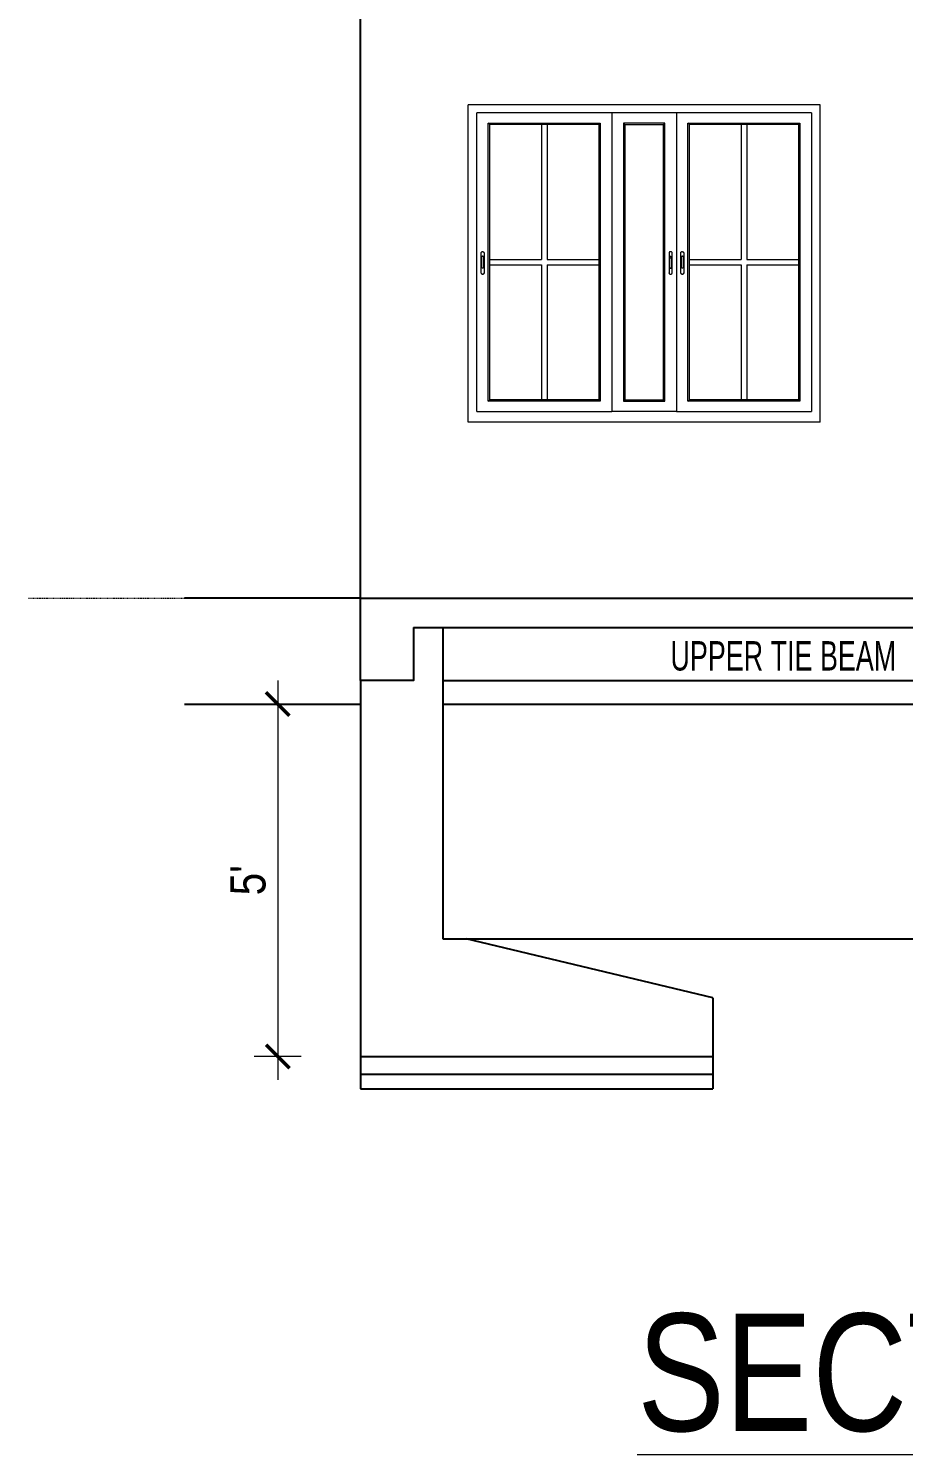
# Model space of a CAD drawing. Header units: inches. Extents: x -10117506 to -5032697, y -6529230 to -3254494.
# Drawn here: x -5044509.4 to -5044360.4, y -3258903.4 to -3258660.7 of the extents above; entities that cross this region are included whole.
import ezdxf

# ---------------------------------------------------------------- set-up
doc = ezdxf.new("R2010")
doc.units = ezdxf.units.IN
doc.header["$LTSCALE"] = 2
doc.header["$MEASUREMENT"] = 0
doc.header["$PDMODE"] = 34
doc.linetypes.add('CENTER', pattern=[2, 1.25, -0.25, 0.25, -0.25])
doc.layers.get('0').update_dxf_attribs({"linetype": 'CONTINUOUS'})
doc.layers.get('DEFPOINTS').update_dxf_attribs({"color": 141, "linetype": 'CONTINUOUS'})
for name, color, linetype, lineweight in [('Annotate-Bold.w', 187, 'CONTINUOUS', 18), ('DIM 1-100', 4, 'CONTINUOUS', 13), ('Text-100.w', 254, 'CONTINUOUS', 9), ('window', 4, 'CONTINUOUS', 13)]:
    doc.layers.add(name, color=color, linetype=linetype, lineweight=lineweight)
doc.styles.add('Arial', font='arial.ttf', dxfattribs={"width": 0.8, "height": 12})
doc.styles.get("Standard").update_dxf_attribs({"font": 'ARIALN.TTF'})
doc.dimstyles.new('1 by 96', dxfattribs={"dimtxt": 6, "dimasz": 4, "dimexe": 4, "dimexo": 4, "dimgap": 2, "dimtad": 1, "dimdec": 0, "dimzin": 0, "dimdsep": 46, "dimlunit": 4, "dimtxsty": 'Standard', "dimblk": 'ARCHTICK', "dimcen": 0, "dimdle": 4, "dimadec": 0, "dimazin": 0, "dimtfac": 1, "dimtdec": 0, "dimtix": 1, "dimtofl": 0, "dimtmove": 1, "dimatfit": 3, "dimldrblk": 'ARCHTICK', "dimfxl": 4, "dimfxlon": 1, "dimtolj": 1, "dimtzin": 0, "dimlwd": -1, "dimlwe": -1, "dimarcsym": 0})

# ---------------------------------------------------------------- blocks, each defined once
blk = doc.blocks.new('_ArchTick')
at = {"color": 0, "linetype": 'ByBlock', "const_width": 0.15}
blk.add_lwpolyline([(-0.5, -0.5), (0.5, 0.5)], dxfattribs=at)
blk = doc.blocks.new('*D927')
at = {"layer": 'DEFPOINTS', "color": 0, "ltscale": 0.5, "transparency": 16777216}
for p in [(-5044452.84, -3258775.67), (-5044466.94, -3258835.67), (-5044452.84, -3258835.67)]:
    blk.add_point(p, dxfattribs=at)
at = {"layer": 'DIM 1-100', "color": 0, "ltscale": 0.5, "transparency": 16777216}
for p, q in [((-5044466.94, -3258771.67), (-5044466.94, -3258839.67)), ((-5044462.94, -3258775.67), (-5044470.94, -3258775.67)), ((-5044462.94, -3258835.67), (-5044470.94, -3258835.67))]:
    blk.add_line(p, q, dxfattribs=at)
at = {"layer": 'DIM 1-100', "color": 0, "ltscale": 0.5, "transparency": 16777216, "xscale": 4, "yscale": 4, "zscale": 4}
for p, rotation in [((-5044466.94, -3258775.67), 90), ((-5044466.94, -3258835.67), 270)]:
    blk.add_blockref('_ArchTick', p, dxfattribs=dict(at, rotation=rotation))
at = {"layer": 'DIM 1-100', "color": 0, "ltscale": 0.5, "transparency": 16777216, "insert": (-5044471.99, -3258805.67), "char_height": 6, "attachment_point": 5, "rotation": 90}
blk.add_mtext("\\A1;5'", dxfattribs=at)

msp = doc.modelspace()

# ---------------------------------------------------------------- linework, layer by layer
at = {"ltscale": 0.5}
for p, q in [((-5044452.84, -3258757.67), (-5044452.84, -3258650.67)), ((-5044452.84, -3258757.67), (-5044482.84, -3258757.67)), ((-5044452.84, -3258757.67), (-5044288.88, -3258757.67)), ((-5044443.84, -3258762.67), (-5044317.99, -3258762.67)), ((-5044438.84, -3258762.67), (-5044438.84, -3258815.67)), ((-5044452.84, -3258771.67), (-5044452.84, -3258841.17)), ((-5044438.84, -3258771.67), (-5044317.99, -3258771.67)), ((-5044482.84, -3258775.67), (-5044452.84, -3258775.67)), ((-5044438.84, -3258775.67), (-5044320.49, -3258775.67)), ((-5044438.84, -3258815.67), (-5044434.84, -3258815.67)), ((-5044438.84, -3258815.67), (-5044323.84, -3258815.67)), ((-5044392.84, -3258825.67), (-5044434.84, -3258815.67)), ((-5044392.84, -3258825.67), (-5044392.84, -3258835.67)), ((-5044452.84, -3258835.67), (-5044392.84, -3258835.67)), ((-5044392.84, -3258835.67), (-5044392.84, -3258841.17)), ((-5044452.84, -3258838.67), (-5044392.84, -3258838.67)), ((-5044452.84, -3258841.17), (-5044392.84, -3258841.17)), ((-5044452.84, -3258841.17), (-5044392.84, -3258841.17))]:
    msp.add_line(p, q, dxfattribs=at)
msp.add_lwpolyline([(-5044443.84, -3258762.67), (-5044443.84, -3258771.67), (-5044452.84, -3258771.67), (-5044452.84, -3258757.67), (-5044443.84, -3258757.67)], dxfattribs=at)
at = {"layer": 'Annotate-Bold.w', "linetype": 'CENTER', "ltscale": 0.01}
msp.add_line((-5044509.38, -3258757.67), (-5044120.62, -3258757.67), dxfattribs=at)
at = {"layer": 'window'}
for p, q in [((-5044434.54, -3258727.67), (-5044434.54, -3258673.67)), ((-5044374.54, -3258673.67), (-5044434.54, -3258673.67)), ((-5044374.54, -3258727.67), (-5044374.54, -3258673.67)), ((-5044433.04, -3258725.89), (-5044433.04, -3258675)), ((-5044376.04, -3258675), (-5044433.04, -3258675)), ((-5044431.08, -3258724.09), (-5044431.08, -3258676.8)), ((-5044431.08, -3258676.8), (-5044412.01, -3258676.8)), ((-5044430.83, -3258677.03), (-5044431.08, -3258676.8)), ((-5044430.83, -3258723.87), (-5044430.83, -3258677.03)), ((-5044412.25, -3258677.03), (-5044430.83, -3258677.03)), ((-5044422.03, -3258677.03), (-5044422.03, -3258700)), ((-5044421.05, -3258677.03), (-5044421.05, -3258700)), ((-5044412.25, -3258677.03), (-5044412.01, -3258676.8)), ((-5044412.25, -3258677.03), (-5044412.25, -3258723.87)), ((-5044412.01, -3258676.8), (-5044412.01, -3258724.09)), ((-5044410.04, -3258675), (-5044410.04, -3258725.89)), ((-5044401.01, -3258676.8), (-5044408.08, -3258676.8)), ((-5044408.08, -3258676.8), (-5044408.08, -3258724.09)), ((-5044407.83, -3258677.03), (-5044408.08, -3258676.8)), ((-5044407.83, -3258677.03), (-5044407.83, -3258723.87)), ((-5044407.83, -3258677.03), (-5044401.25, -3258677.03)), ((-5044401.25, -3258677.03), (-5044401.01, -3258676.8)), ((-5044401.25, -3258723.87), (-5044401.25, -3258677.03)), ((-5044401.01, -3258724.09), (-5044401.01, -3258676.8)), ((-5044399.04, -3258675), (-5044399.04, -3258725.89)), ((-5044397.08, -3258724.09), (-5044397.08, -3258676.8)), ((-5044397.08, -3258676.8), (-5044378.01, -3258676.8)), ((-5044396.83, -3258677.03), (-5044397.08, -3258676.8)), ((-5044396.83, -3258723.87), (-5044396.83, -3258677.03)), ((-5044378.25, -3258677.03), (-5044396.83, -3258677.03)), ((-5044388.03, -3258677.03), (-5044388.03, -3258700)), ((-5044387.05, -3258677.03), (-5044387.05, -3258700)), ((-5044378.25, -3258677.03), (-5044378.01, -3258676.8)), ((-5044378.25, -3258677.03), (-5044378.25, -3258723.87)), ((-5044378.01, -3258676.8), (-5044378.01, -3258724.09)), ((-5044376.04, -3258675), (-5044376.04, -3258725.89)), ((-5044432.32, -3258698.88), (-5044432.3, -3258698.81)), ((-5044432.32, -3258698.88), (-5044432.31, -3258698.84)), ((-5044432.32, -3258702.27), (-5044432.32, -3258698.88)), ((-5044432.31, -3258698.84), (-5044432.3, -3258698.81)), ((-5044432.3, -3258698.81), (-5044432.29, -3258698.78)), ((-5044432.29, -3258698.78), (-5044432.27, -3258698.75)), ((-5044432.24, -3258698.72), (-5044432.27, -3258698.75)), ((-5044432.21, -3258698.7), (-5044432.24, -3258698.72)), ((-5044432.21, -3258698.7), (-5044432.17, -3258698.68)), ((-5044432.13, -3258698.67), (-5044432.17, -3258698.68)), ((-5044432.09, -3258698.66), (-5044432.13, -3258698.67)), ((-5044432.05, -3258698.66), (-5044432.09, -3258698.66)), ((-5044432.01, -3258698.66), (-5044432.05, -3258698.66)), ((-5044432.01, -3258698.66), (-5044431.96, -3258698.67)), ((-5044431.96, -3258698.67), (-5044431.93, -3258698.68)), ((-5044431.93, -3258698.68), (-5044431.89, -3258698.7)), ((-5044431.89, -3258698.7), (-5044431.86, -3258698.72)), ((-5044431.86, -3258698.72), (-5044431.83, -3258698.75)), ((-5044431.81, -3258698.78), (-5044431.83, -3258698.75)), ((-5044431.79, -3258698.81), (-5044431.81, -3258698.78)), ((-5044431.78, -3258698.84), (-5044431.79, -3258698.81)), ((-5044431.78, -3258698.84), (-5044431.78, -3258698.88)), ((-5044431.78, -3258698.88), (-5044431.78, -3258702.27)), ((-5044400.3, -3258698.81), (-5044400.31, -3258698.84)), ((-5044400.31, -3258698.84), (-5044400.31, -3258698.88)), ((-5044400.31, -3258698.88), (-5044400.31, -3258702.27)), ((-5044400.28, -3258698.78), (-5044400.3, -3258698.81)), ((-5044400.26, -3258698.75), (-5044400.28, -3258698.78)), ((-5044400.23, -3258698.72), (-5044400.26, -3258698.75)), ((-5044400.2, -3258698.7), (-5044400.23, -3258698.72)), ((-5044400.16, -3258698.68), (-5044400.2, -3258698.7)), ((-5044400.12, -3258698.67), (-5044400.16, -3258698.68)), ((-5044400.08, -3258698.66), (-5044400.12, -3258698.67)), ((-5044400.04, -3258698.66), (-5044400.08, -3258698.66)), ((-5044400, -3258698.66), (-5044400.04, -3258698.66)), ((-5044399.96, -3258698.67), (-5044400, -3258698.66)), ((-5044399.92, -3258698.68), (-5044399.96, -3258698.67)), ((-5044399.88, -3258698.7), (-5044399.92, -3258698.68)), ((-5044399.85, -3258698.72), (-5044399.88, -3258698.7)), ((-5044399.82, -3258698.75), (-5044399.85, -3258698.72)), ((-5044399.8, -3258698.78), (-5044399.82, -3258698.75)), ((-5044399.78, -3258698.81), (-5044399.8, -3258698.78)), ((-5044399.77, -3258698.84), (-5044399.78, -3258698.81)), ((-5044399.77, -3258698.88), (-5044399.78, -3258698.81)), ((-5044399.77, -3258698.88), (-5044399.77, -3258698.84)), ((-5044399.77, -3258702.27), (-5044399.77, -3258698.88)), ((-5044398.32, -3258698.88), (-5044398.3, -3258698.81)), ((-5044398.32, -3258698.88), (-5044398.31, -3258698.84)), ((-5044398.32, -3258702.27), (-5044398.32, -3258698.88)), ((-5044398.31, -3258698.84), (-5044398.3, -3258698.81)), ((-5044398.3, -3258698.81), (-5044398.29, -3258698.78)), ((-5044398.29, -3258698.78), (-5044398.27, -3258698.75)), ((-5044398.24, -3258698.72), (-5044398.27, -3258698.75)), ((-5044398.21, -3258698.7), (-5044398.24, -3258698.72)), ((-5044398.21, -3258698.7), (-5044398.17, -3258698.68)), ((-5044398.13, -3258698.67), (-5044398.17, -3258698.68)), ((-5044398.09, -3258698.66), (-5044398.13, -3258698.67)), ((-5044398.05, -3258698.66), (-5044398.09, -3258698.66)), ((-5044398.01, -3258698.66), (-5044398.05, -3258698.66)), ((-5044398.01, -3258698.66), (-5044397.96, -3258698.67)), ((-5044397.96, -3258698.67), (-5044397.93, -3258698.68)), ((-5044397.93, -3258698.68), (-5044397.89, -3258698.7)), ((-5044397.89, -3258698.7), (-5044397.86, -3258698.72)), ((-5044397.86, -3258698.72), (-5044397.83, -3258698.75)), ((-5044397.81, -3258698.78), (-5044397.83, -3258698.75)), ((-5044397.79, -3258698.81), (-5044397.81, -3258698.78)), ((-5044397.78, -3258698.84), (-5044397.79, -3258698.81)), ((-5044397.78, -3258698.84), (-5044397.78, -3258698.88)), ((-5044397.78, -3258698.88), (-5044397.78, -3258702.27)), ((-5044432.22, -3258699.55), (-5044432.23, -3258699.57)), ((-5044432.23, -3258699.57), (-5044432.23, -3258699.6)), ((-5044432.23, -3258699.6), (-5044432.23, -3258701.3)), ((-5044432.23, -3258701.33), (-5044432.23, -3258701.3)), ((-5044432.22, -3258701.35), (-5044432.23, -3258701.33)), ((-5044432.21, -3258699.53), (-5044432.22, -3258699.55)), ((-5044432.21, -3258701.37), (-5044432.22, -3258701.35)), ((-5044432.19, -3258699.51), (-5044432.21, -3258699.53)), ((-5044432.19, -3258701.39), (-5044432.21, -3258701.37)), ((-5044432.18, -3258699.49), (-5044432.19, -3258699.51)), ((-5044432.18, -3258701.41), (-5044432.19, -3258701.39)), ((-5044432.15, -3258699.48), (-5044432.18, -3258699.49)), ((-5044432.15, -3258701.42), (-5044432.18, -3258701.41)), ((-5044432.13, -3258699.47), (-5044432.15, -3258699.48)), ((-5044432.13, -3258701.44), (-5044432.15, -3258701.42)), ((-5044432.1, -3258699.46), (-5044432.13, -3258699.47)), ((-5044432.1, -3258701.45), (-5044432.13, -3258701.44)), ((-5044432.08, -3258699.45), (-5044432.1, -3258699.46)), ((-5044432.08, -3258701.45), (-5044432.1, -3258701.45)), ((-5044432.05, -3258699.45), (-5044432.08, -3258699.45)), ((-5044432.05, -3258701.45), (-5044432.08, -3258701.45)), ((-5044432.02, -3258699.45), (-5044432.05, -3258699.45)), ((-5044432.02, -3258701.45), (-5044432.05, -3258701.45)), ((-5044431.99, -3258699.46), (-5044432.02, -3258699.45)), ((-5044431.99, -3258701.45), (-5044432.02, -3258701.45)), ((-5044431.97, -3258699.47), (-5044431.99, -3258699.46)), ((-5044431.97, -3258701.44), (-5044431.99, -3258701.45)), ((-5044431.94, -3258699.48), (-5044431.97, -3258699.47)), ((-5044431.94, -3258701.42), (-5044431.97, -3258701.44)), ((-5044431.92, -3258699.49), (-5044431.94, -3258699.48)), ((-5044431.92, -3258701.41), (-5044431.94, -3258701.42)), ((-5044431.9, -3258699.51), (-5044431.92, -3258699.49)), ((-5044431.9, -3258701.39), (-5044431.92, -3258701.41)), ((-5044431.89, -3258699.53), (-5044431.9, -3258699.51)), ((-5044431.89, -3258701.37), (-5044431.9, -3258701.39)), ((-5044431.88, -3258699.55), (-5044431.89, -3258699.53)), ((-5044431.88, -3258701.35), (-5044431.89, -3258701.37)), ((-5044431.87, -3258699.57), (-5044431.88, -3258699.55)), ((-5044431.87, -3258701.33), (-5044431.88, -3258701.35)), ((-5044431.87, -3258699.6), (-5044431.87, -3258699.57)), ((-5044431.87, -3258701.3), (-5044431.87, -3258699.6)), ((-5044431.87, -3258701.3), (-5044431.87, -3258701.33)), ((-5044430.83, -3258700), (-5044422.03, -3258700)), ((-5044430.83, -3258700.9), (-5044422.03, -3258700.9)), ((-5044422.03, -3258700.9), (-5044422.03, -3258723.87)), ((-5044421.05, -3258700), (-5044412.25, -3258700)), ((-5044421.05, -3258700.9), (-5044412.25, -3258700.9)), ((-5044421.05, -3258700.9), (-5044421.05, -3258723.87)), ((-5044400.22, -3258699.57), (-5044400.21, -3258699.55)), ((-5044400.22, -3258699.6), (-5044400.22, -3258699.57)), ((-5044400.22, -3258699.85), (-5044400.22, -3258699.6)), ((-5044400.22, -3258699.82), (-5044400.21, -3258699.8)), ((-5044400.22, -3258699.85), (-5044400.22, -3258699.82)), ((-5044400.22, -3258701.3), (-5044400.22, -3258699.85)), ((-5044400.22, -3258701.3), (-5044400.22, -3258701.33)), ((-5044400.22, -3258701.33), (-5044400.21, -3258701.35)), ((-5044400.21, -3258699.55), (-5044400.2, -3258699.53)), ((-5044400.21, -3258699.8), (-5044400.2, -3258699.78)), ((-5044400.21, -3258701.35), (-5044400.2, -3258701.37)), ((-5044400.2, -3258699.53), (-5044400.19, -3258699.51)), ((-5044400.2, -3258699.78), (-5044400.19, -3258699.76)), ((-5044400.2, -3258701.37), (-5044400.19, -3258701.39)), ((-5044400.19, -3258699.51), (-5044400.17, -3258699.49)), ((-5044400.19, -3258699.76), (-5044400.17, -3258699.74)), ((-5044400.19, -3258701.39), (-5044400.17, -3258701.41)), ((-5044400.17, -3258699.49), (-5044400.15, -3258699.48)), ((-5044400.17, -3258699.74), (-5044400.15, -3258699.73)), ((-5044400.17, -3258701.41), (-5044400.15, -3258701.42)), ((-5044400.15, -3258699.48), (-5044400.12, -3258699.47)), ((-5044400.15, -3258699.73), (-5044400.12, -3258699.71)), ((-5044400.15, -3258701.42), (-5044400.12, -3258701.44)), ((-5044400.12, -3258699.47), (-5044400.09, -3258699.46)), ((-5044400.12, -3258699.71), (-5044400.09, -3258699.7)), ((-5044400.12, -3258701.44), (-5044400.09, -3258701.45)), ((-5044400.09, -3258699.46), (-5044400.07, -3258699.45)), ((-5044400.09, -3258699.7), (-5044400.07, -3258699.7)), ((-5044400.09, -3258701.45), (-5044400.07, -3258701.45)), ((-5044400.07, -3258699.45), (-5044400.04, -3258699.45)), ((-5044400.07, -3258699.7), (-5044400.04, -3258699.7)), ((-5044400.07, -3258701.45), (-5044400.04, -3258701.45)), ((-5044400.04, -3258699.45), (-5044400.01, -3258699.45)), ((-5044400.04, -3258699.7), (-5044400.01, -3258699.7)), ((-5044400.04, -3258701.45), (-5044400.01, -3258701.45)), ((-5044400.01, -3258699.45), (-5044399.98, -3258699.46)), ((-5044400.01, -3258699.7), (-5044399.98, -3258699.7)), ((-5044400.01, -3258701.45), (-5044399.98, -3258701.45)), ((-5044399.98, -3258699.46), (-5044399.96, -3258699.47)), ((-5044399.98, -3258699.7), (-5044399.96, -3258699.71)), ((-5044399.98, -3258701.45), (-5044399.96, -3258701.44)), ((-5044399.96, -3258699.47), (-5044399.93, -3258699.48)), ((-5044399.96, -3258699.71), (-5044399.93, -3258699.73)), ((-5044399.96, -3258701.44), (-5044399.93, -3258701.42)), ((-5044399.93, -3258699.48), (-5044399.91, -3258699.49)), ((-5044399.93, -3258699.73), (-5044399.91, -3258699.74)), ((-5044399.93, -3258701.42), (-5044399.91, -3258701.41)), ((-5044399.91, -3258699.49), (-5044399.89, -3258699.51)), ((-5044399.91, -3258699.74), (-5044399.89, -3258699.76)), ((-5044399.91, -3258701.41), (-5044399.89, -3258701.39)), ((-5044399.89, -3258699.51), (-5044399.88, -3258699.53)), ((-5044399.89, -3258699.76), (-5044399.88, -3258699.78)), ((-5044399.89, -3258701.39), (-5044399.88, -3258701.37)), ((-5044399.88, -3258699.53), (-5044399.87, -3258699.55)), ((-5044399.88, -3258699.78), (-5044399.87, -3258699.8)), ((-5044399.88, -3258701.37), (-5044399.87, -3258701.35)), ((-5044399.87, -3258699.55), (-5044399.86, -3258699.57)), ((-5044399.87, -3258699.8), (-5044399.86, -3258699.82)), ((-5044399.87, -3258701.35), (-5044399.86, -3258701.33)), ((-5044399.86, -3258699.57), (-5044399.86, -3258699.6)), ((-5044399.86, -3258701.3), (-5044399.86, -3258699.6)), ((-5044399.86, -3258699.82), (-5044399.86, -3258699.85)), ((-5044399.86, -3258701.33), (-5044399.86, -3258701.3)), ((-5044398.22, -3258699.55), (-5044398.23, -3258699.57)), ((-5044398.23, -3258699.57), (-5044398.23, -3258699.6)), ((-5044398.23, -3258699.6), (-5044398.23, -3258701.3)), ((-5044398.23, -3258701.33), (-5044398.23, -3258701.3)), ((-5044398.22, -3258701.35), (-5044398.23, -3258701.33)), ((-5044398.21, -3258699.53), (-5044398.22, -3258699.55)), ((-5044398.21, -3258701.37), (-5044398.22, -3258701.35)), ((-5044398.19, -3258699.51), (-5044398.21, -3258699.53)), ((-5044398.19, -3258701.39), (-5044398.21, -3258701.37)), ((-5044398.18, -3258699.49), (-5044398.19, -3258699.51)), ((-5044398.18, -3258701.41), (-5044398.19, -3258701.39)), ((-5044398.15, -3258699.48), (-5044398.18, -3258699.49)), ((-5044398.15, -3258701.42), (-5044398.18, -3258701.41)), ((-5044398.13, -3258699.47), (-5044398.15, -3258699.48)), ((-5044398.13, -3258701.44), (-5044398.15, -3258701.42)), ((-5044398.1, -3258699.46), (-5044398.13, -3258699.47)), ((-5044398.1, -3258701.45), (-5044398.13, -3258701.44)), ((-5044398.08, -3258699.45), (-5044398.1, -3258699.46)), ((-5044398.08, -3258701.45), (-5044398.1, -3258701.45)), ((-5044398.05, -3258699.45), (-5044398.08, -3258699.45)), ((-5044398.05, -3258701.45), (-5044398.08, -3258701.45)), ((-5044398.02, -3258699.45), (-5044398.05, -3258699.45)), ((-5044398.02, -3258701.45), (-5044398.05, -3258701.45)), ((-5044397.99, -3258699.46), (-5044398.02, -3258699.45)), ((-5044397.99, -3258701.45), (-5044398.02, -3258701.45)), ((-5044397.97, -3258699.47), (-5044397.99, -3258699.46)), ((-5044397.97, -3258701.44), (-5044397.99, -3258701.45)), ((-5044397.94, -3258699.48), (-5044397.97, -3258699.47)), ((-5044397.94, -3258701.42), (-5044397.97, -3258701.44)), ((-5044397.92, -3258699.49), (-5044397.94, -3258699.48)), ((-5044397.92, -3258701.41), (-5044397.94, -3258701.42)), ((-5044397.9, -3258699.51), (-5044397.92, -3258699.49)), ((-5044397.9, -3258701.39), (-5044397.92, -3258701.41)), ((-5044397.89, -3258699.53), (-5044397.9, -3258699.51)), ((-5044397.89, -3258701.37), (-5044397.9, -3258701.39)), ((-5044397.88, -3258699.55), (-5044397.89, -3258699.53)), ((-5044397.88, -3258701.35), (-5044397.89, -3258701.37)), ((-5044397.87, -3258699.57), (-5044397.88, -3258699.55)), ((-5044397.87, -3258701.33), (-5044397.88, -3258701.35)), ((-5044397.87, -3258699.6), (-5044397.87, -3258699.57)), ((-5044397.87, -3258701.3), (-5044397.87, -3258699.6)), ((-5044397.87, -3258701.3), (-5044397.87, -3258701.33)), ((-5044396.83, -3258700), (-5044388.03, -3258700)), ((-5044396.83, -3258700.9), (-5044388.03, -3258700.9)), ((-5044388.03, -3258700.9), (-5044388.03, -3258723.87)), ((-5044387.05, -3258700), (-5044378.25, -3258700)), ((-5044387.05, -3258700.9), (-5044378.25, -3258700.9)), ((-5044387.05, -3258700.9), (-5044387.05, -3258723.87)), ((-5044432.31, -3258702.31), (-5044432.32, -3258702.27)), ((-5044432.3, -3258702.34), (-5044432.31, -3258702.31)), ((-5044432.3, -3258702.34), (-5044432.29, -3258702.37)), ((-5044432.29, -3258702.37), (-5044432.27, -3258702.4)), ((-5044432.27, -3258702.4), (-5044432.24, -3258702.43)), ((-5044432.21, -3258702.45), (-5044432.24, -3258702.43)), ((-5044432.17, -3258702.47), (-5044432.21, -3258702.45)), ((-5044432.17, -3258702.47), (-5044432.13, -3258702.48)), ((-5044432.09, -3258702.49), (-5044432.13, -3258702.48)), ((-5044432.05, -3258702.49), (-5044432.09, -3258702.49)), ((-5044432.05, -3258702.49), (-5044432.01, -3258702.49)), ((-5044432.01, -3258702.49), (-5044431.96, -3258702.48)), ((-5044431.93, -3258702.47), (-5044431.96, -3258702.48)), ((-5044431.89, -3258702.45), (-5044431.93, -3258702.47)), ((-5044431.89, -3258702.45), (-5044431.86, -3258702.43)), ((-5044431.86, -3258702.43), (-5044431.83, -3258702.4)), ((-5044431.83, -3258702.4), (-5044431.81, -3258702.37)), ((-5044431.79, -3258702.34), (-5044431.81, -3258702.37)), ((-5044431.78, -3258702.27), (-5044431.79, -3258702.34)), ((-5044431.78, -3258702.31), (-5044431.79, -3258702.34)), ((-5044431.78, -3258702.31), (-5044431.78, -3258702.27)), ((-5044400.31, -3258702.31), (-5044400.31, -3258702.27)), ((-5044400.31, -3258702.27), (-5044400.3, -3258702.34)), ((-5044400.31, -3258702.31), (-5044400.3, -3258702.34)), ((-5044400.3, -3258702.34), (-5044400.28, -3258702.37)), ((-5044400.28, -3258702.37), (-5044400.26, -3258702.4)), ((-5044400.26, -3258702.4), (-5044400.23, -3258702.43)), ((-5044400.23, -3258702.43), (-5044400.2, -3258702.45)), ((-5044400.2, -3258702.45), (-5044400.16, -3258702.47)), ((-5044400.16, -3258702.47), (-5044400.12, -3258702.48)), ((-5044400.12, -3258702.48), (-5044400.08, -3258702.49)), ((-5044400.08, -3258702.49), (-5044400.04, -3258702.49)), ((-5044400.04, -3258702.49), (-5044400, -3258702.49)), ((-5044400, -3258702.49), (-5044399.96, -3258702.48)), ((-5044399.96, -3258702.48), (-5044399.92, -3258702.47)), ((-5044399.92, -3258702.47), (-5044399.88, -3258702.45)), ((-5044399.88, -3258702.45), (-5044399.85, -3258702.43)), ((-5044399.85, -3258702.43), (-5044399.82, -3258702.4)), ((-5044399.82, -3258702.4), (-5044399.8, -3258702.37)), ((-5044399.8, -3258702.37), (-5044399.78, -3258702.34)), ((-5044399.78, -3258702.34), (-5044399.77, -3258702.31)), ((-5044399.77, -3258702.31), (-5044399.77, -3258702.27)), ((-5044398.31, -3258702.31), (-5044398.32, -3258702.27)), ((-5044398.3, -3258702.34), (-5044398.31, -3258702.31)), ((-5044398.3, -3258702.34), (-5044398.29, -3258702.37)), ((-5044398.29, -3258702.37), (-5044398.27, -3258702.4)), ((-5044398.27, -3258702.4), (-5044398.24, -3258702.43)), ((-5044398.21, -3258702.45), (-5044398.24, -3258702.43)), ((-5044398.17, -3258702.47), (-5044398.21, -3258702.45)), ((-5044398.17, -3258702.47), (-5044398.13, -3258702.48)), ((-5044398.09, -3258702.49), (-5044398.13, -3258702.48)), ((-5044398.05, -3258702.49), (-5044398.09, -3258702.49)), ((-5044398.05, -3258702.49), (-5044398.01, -3258702.49)), ((-5044398.01, -3258702.49), (-5044397.96, -3258702.48)), ((-5044397.93, -3258702.47), (-5044397.96, -3258702.48)), ((-5044397.89, -3258702.45), (-5044397.93, -3258702.47)), ((-5044397.89, -3258702.45), (-5044397.86, -3258702.43)), ((-5044397.86, -3258702.43), (-5044397.83, -3258702.4)), ((-5044397.83, -3258702.4), (-5044397.81, -3258702.37)), ((-5044397.79, -3258702.34), (-5044397.81, -3258702.37)), ((-5044397.78, -3258702.27), (-5044397.79, -3258702.34)), ((-5044397.78, -3258702.31), (-5044397.79, -3258702.34)), ((-5044397.78, -3258702.31), (-5044397.78, -3258702.27)), ((-5044431.08, -3258724.09), (-5044430.83, -3258723.87)), ((-5044412.01, -3258724.09), (-5044431.08, -3258724.09)), ((-5044412.25, -3258723.87), (-5044430.83, -3258723.87)), ((-5044412.25, -3258723.87), (-5044412.01, -3258724.09)), ((-5044407.83, -3258723.87), (-5044408.08, -3258724.09)), ((-5044408.08, -3258724.09), (-5044401.01, -3258724.09)), ((-5044407.83, -3258723.87), (-5044401.25, -3258723.87)), ((-5044401.01, -3258724.09), (-5044401.25, -3258723.87)), ((-5044397.08, -3258724.09), (-5044396.83, -3258723.87)), ((-5044378.01, -3258724.09), (-5044397.08, -3258724.09)), ((-5044378.25, -3258723.87), (-5044396.83, -3258723.87)), ((-5044378.25, -3258723.87), (-5044378.01, -3258724.09)), ((-5044374.54, -3258727.67), (-5044434.54, -3258727.67)), ((-5044433.04, -3258725.89), (-5044410.04, -3258725.89)), ((-5044399.04, -3258725.89), (-5044410.04, -3258725.89)), ((-5044399.04, -3258725.89), (-5044376.04, -3258725.89))]:
    msp.add_line(p, q, dxfattribs=at)

# ---------------------------------------------------------------- texts
at = {"layer": 'Annotate-Bold.w', "ltscale": 0.005, "insert": (-5044380.84, -3258764.97), "char_height": 5, "width": 82.6277, "attachment_point": 2, "style": 'Arial'}
msp.add_mtext('\\A1;{\\fArial Narrow|b0|i0|c0|p34;UPPER TIE BEAM}', dxfattribs=at)
at = {"layer": 'Text-100.w', "insert": (-5044316.92, -3258879.44), "char_height": 20, "attachment_point": 2, "style": 'Arial'}
msp.add_mtext_dynamic_manual_height_columns('{\\LSECTION AT X-X}', width=940.9712, gutter_width=100, heights=[0], dxfattribs=at)

# ---------------------------------------------------------------- dimensions: what is measured, and where the dimension line sits
at = {"layer": 'DIM 1-100', "ltscale": 0.5}
dim = msp.add_linear_dim(base=(-5044466.94, -3258835.67), p1=(-5044452.84, -3258775.67), p2=(-5044452.84, -3258835.67), angle=90, dimstyle='1 by 96', dxfattribs=at)
dim.commit()
dim.dimension.update_dxf_attribs({"geometry": '*D927', "text_midpoint": (-5044471.99, -3258805.67)})

doc.saveas('drawing.dxf')
